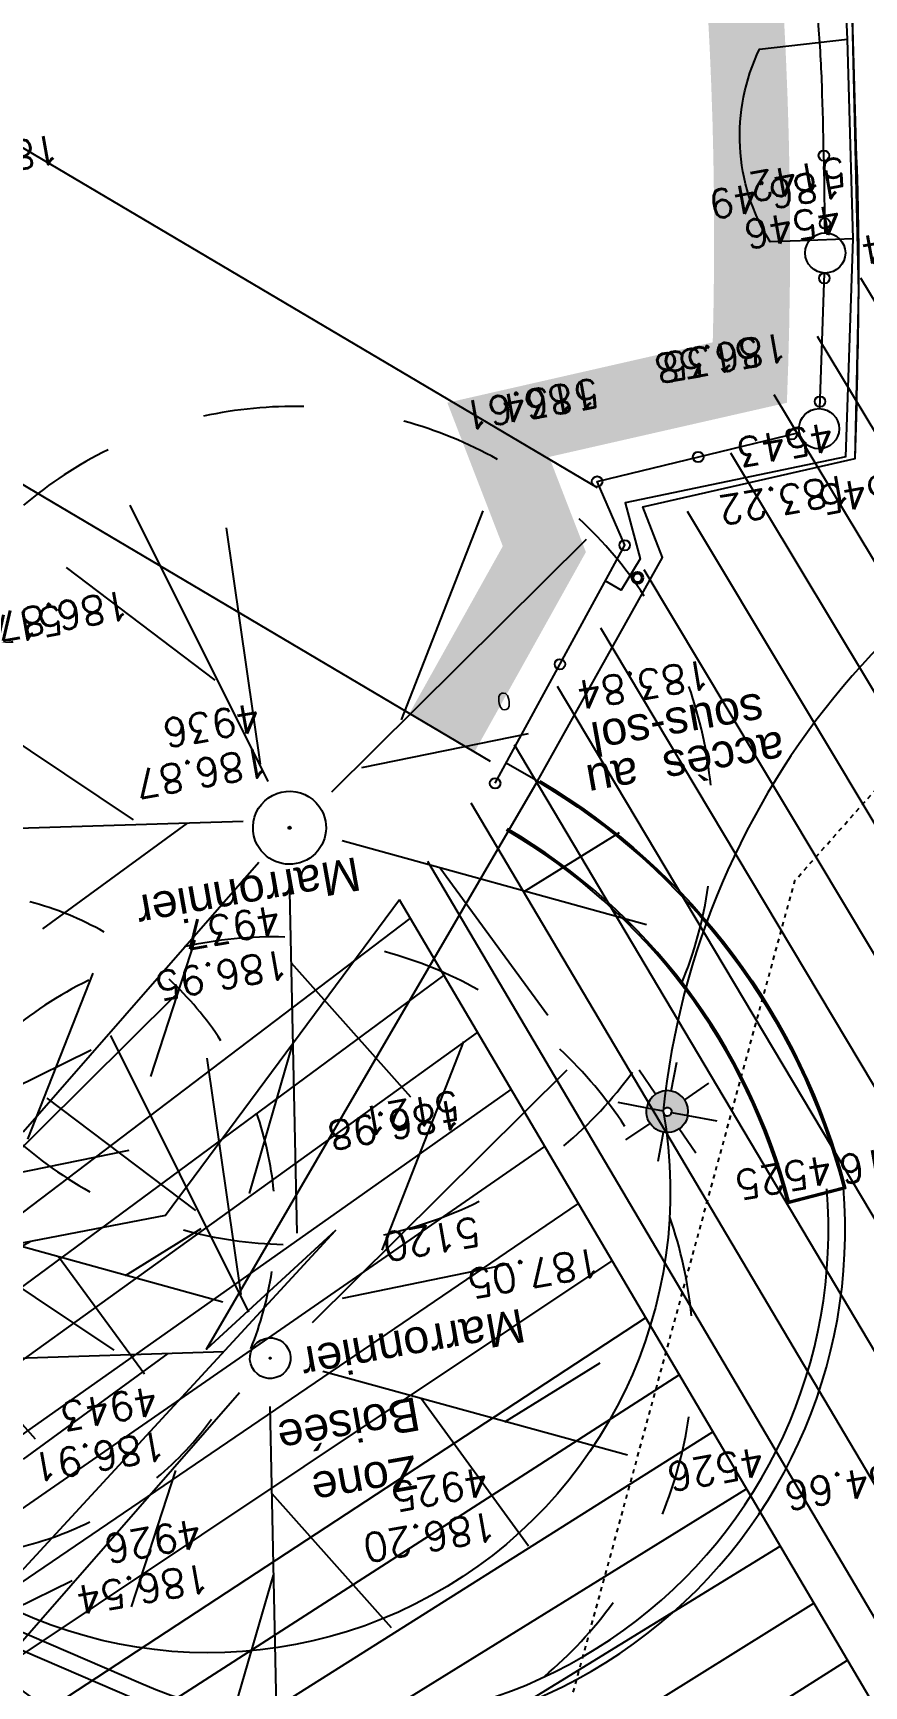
# Model space of a CAD drawing. Extents: x 0 to 613264, y -387505 to 675.
# Drawn here: x 523202 to 533121, y -303431 to -283705 of the extents above; entities that cross this region are included whole.
import ezdxf
from ezdxf.enums import TextEntityAlignment as Align
from ezdxf.lldxf.tags import DXFTag

# ---------------------------------------------------------------- set-up
doc = ezdxf.new("R2010")
doc.units = 0
doc.linetypes.add('STYLE_01', pattern=[0.41664, 0.20828, -0.20836])
for name, color, linetype in [('DWG_280-140115-P - ALTEA-CANA', 252, 'Continuous'), ('Fond topo - BAT_ANN', 252, 'Continuous'), ('Fond topo - BAT_TXT', 252, 'Continuous'), ('Fond topo - CLO_LEG', 252, 'Continuous'), ('Fond topo - CLO_MUR', 252, 'Continuous'), ('Fond topo - ESPACE_BOISE', 252, 'Continuous'), ('Fond topo - VEG', 252, 'Continuous'), ('Fond topo - VEG_TXT_ESSENCE', 252, 'Continuous'), ('Fond topo - Z', 252, 'Continuous'), ('Fond topo - Z_500', 252, 'Continuous'), ('prlm-VRD', 2, 'Continuous'), ('SA - bordure', 252, 'Continuous'), ('SA - bât D', 252, 'Continuous'), ('SA - EBC', 252, 'Continuous'), ('SA - ECL-réso', 252, 'Eclairage public'), ('SA - enrobé', 252, 'Continuous'), ('SA - EVMV', 252, 'Continuous'), ('SA - haie séparative', 252, 'Continuous')]:
    doc.layers.add(name, color=color, linetype=linetype)
doc.layers.add('Fond topo - BAT_ASS', color=252, linetype='Continuous', lineweight=50)
doc.layers.add('Fond topo - P', color=252, linetype='Continuous', lineweight=50)
for name, color, linetype, plot in [('Fond topo - N', 252, 'Continuous', False), ('Fond topo - NCACHE', 252, 'Continuous', False), ('Fond topo - ZCACHE', 252, 'Continuous', False)]:
    doc.layers.add(name, color=color, linetype=linetype, plot=plot)
doc.styles.add('2000_ARIAL', font='arial.ttf', dxfattribs={"height": 0.400000006})
doc.styles.add('Lignes', font='arial.ttf', dxfattribs={"height": 0.35})
doc.styles.add('SIMPLEX', font='simplex_.ttf', dxfattribs={"height": 1.25})
tags = doc.linetypes.add('CACHE2', pattern=[4.762499928474426, 3.174999952316284, -1.587499976158142]).pattern_tags.tags
tags[6:7] = [DXFTag(74, 4), DXFTag(75, 0), DXFTag(340, '0'), DXFTag(46, 0.0), DXFTag(50, 0.0), DXFTag(44, 0.0), DXFTag(45, 0.0)]
tags[4:5] = [DXFTag(74, 4), DXFTag(75, 0), DXFTag(340, '0'), DXFTag(46, 0.0), DXFTag(50, 0.0), DXFTag(44, 0.0), DXFTag(45, 0.0)]
tags = doc.linetypes.add('Eclairage public', pattern='A,5,-0.25,["ECL",Lignes,S=1,R=0,X=0,Y=-0.18],-1.25', length=6.5).pattern_tags.tags
tags[15:16] = [DXFTag(74, 4), DXFTag(75, 0), DXFTag(340, '0'), DXFTag(46, 0.0), DXFTag(50, 0.0), DXFTag(44, 0.0), DXFTag(45, 0.0)]
tags[4:5] = [DXFTag(74, 4), DXFTag(75, 0), DXFTag(340, '0'), DXFTag(46, 0.0), DXFTag(50, 0.0), DXFTag(44, 0.0), DXFTag(45, 0.0)]
tags = doc.linetypes.add('L1', pattern=[1.0000000298023224, 0.6000000238418579, -0.4000000059604645]).pattern_tags.tags
tags[6:7] = [DXFTag(74, 4), DXFTag(75, 0), DXFTag(340, '0'), DXFTag(46, 0.0), DXFTag(50, 0.0), DXFTag(44, 0.0), DXFTag(45, 0.0)]
tags[4:5] = [DXFTag(74, 4), DXFTag(75, 0), DXFTag(340, '0'), DXFTag(46, 0.0), DXFTag(50, 0.0), DXFTag(44, 0.0), DXFTag(45, 0.0)]
tags = doc.linetypes.add('L16', pattern=[0.37500001490116125, 0.300000011920929, -0.07500000298023224]).pattern_tags.tags
tags[6:7] = [DXFTag(74, 4), DXFTag(75, 0), DXFTag(340, '0'), DXFTag(46, 0.0), DXFTag(50, 0.0), DXFTag(44, 0.0), DXFTag(45, 0.0)]
tags[4:5] = [DXFTag(74, 4), DXFTag(75, 0), DXFTag(340, '0'), DXFTag(46, 0.0), DXFTag(50, 0.0), DXFTag(44, 0.0), DXFTag(45, 0.0)]
tags = doc.linetypes.add('L8', pattern=[0.22500000894069674, 0.1500000059604645, -0.07500000298023224]).pattern_tags.tags
tags[6:7] = [DXFTag(74, 4), DXFTag(75, 0), DXFTag(340, '0'), DXFTag(46, 0.0), DXFTag(50, 0.0), DXFTag(44, 0.0), DXFTag(45, 0.0)]
tags[4:5] = [DXFTag(74, 4), DXFTag(75, 0), DXFTag(340, '0'), DXFTag(46, 0.0), DXFTag(50, 0.0), DXFTag(44, 0.0), DXFTag(45, 0.0)]
pattern_1 = [(34.27639858860678, (-277130161.1279894, -473864756.7787022), (-42.238928459823, 61.97477650275113), [])]

# ---------------------------------------------------------------- blocks, each defined once
blk = doc.blocks.new('Candélabre', base_point=(-13.42592592600001, -9.391534390999993))
for points in [[(-13.67592592600001, -9.391534390999993, -1), (-13.17592592600001, -9.391534390999993), (-13.37592592600001, -9.391534390999993, 1), (-13.475925926, -9.391534390999993)], [(-13.67592592600001, -9.391534390999993, -1), (-13.17592592600001, -9.391534390999993), (-13.37592592600001, -9.391534390999993, 1), (-13.475925926, -9.391534390999993)], [(-13.67592592600001, -9.391534390999993), (-13.475925926, -9.391534390999993, 1), (-13.37592592600001, -9.391534390999993), (-13.17592592600001, -9.391534390999993, -1)], [(-13.67592592600001, -9.391534390999993), (-13.475925926, -9.391534390999993, 1), (-13.37592592600001, -9.391534390999993), (-13.17592592600001, -9.391534390999993, -1)]]:
    blk.add_hatch(color=250).paths.add_polyline_path(points)
at = {"linetype": 'Continuous', "flags": 128}
for points in [[(-13.42592592600001, -9.141534390999993), (-13.42592592600001, -8.791534391999988)], [(-13.60270262100001, -9.214757695999992), (-13.850189994, -8.967270322999994)], [(-13.24914923200001, -9.214757696999996), (-13.001661857, -8.96727032199999)], [(-14.02592592600001, -9.391534390999993), (-13.67592592600001, -9.391534390999993)], [(-13.17592592600001, -9.391534390999993), (-12.825925927, -9.391534390999993)], [(-13.85018999600001, -9.815798461), (-13.60270262200001, -9.568311086999998)], [(-13.42592592600001, -9.991534390999988), (-13.42592592600001, -9.641534390999993)], [(-13.00166185800001, -9.815798458999993), (-13.249149231, -9.568311085999994)]]:
    blk.add_lwpolyline(points, dxfattribs=at)
for points in [[(-13.67592592600001, -9.391534390999993), (-13.475925926, -9.391534390999993, -1), (-13.37592592600001, -9.391534390999993), (-13.17592592600001, -9.391534390999993, 1)], [(-13.67592592600001, -9.391534390999993), (-13.475925926, -9.391534390999993, 1), (-13.37592592600001, -9.391534390999993), (-13.17592592600001, -9.391534390999993, -1)]]:
    blk.add_lwpolyline(points, format="xyb", close=True, dxfattribs=at)
blk = doc.blocks.new('CLOLEG')
at = {"ltscale": 2}
blk.add_circle((0, 0), 0.0625, dxfattribs=at)
blk = doc.blocks.new('PTOPO')
at = {"layer": 'Fond topo - NCACHE', "style": 'SIMPLEX'}
blk.add_attdef('MAT', text='', height=0.34, dxfattribs=at).set_placement((0.09999999986030161, -0.09999999962747097), align=Align.TOP_LEFT)
at = {"layer": 'Fond topo - ZCACHE', "style": 'SIMPLEX'}
blk.add_attdef('ALT', (0.09999999986030161, 0.09999999962747097), '', height=0.34, dxfattribs=at)
blk = doc.blocks.new('VEG14')
at = {"ltscale": 2, "flags": 128}
for points in [[(0.5, 0, -1), (-0.5, 0, -1)], [(0.016, 0, -1), (-0.016, 0, -1)]]:
    blk.add_lwpolyline(points, format="xyb", close=True, dxfattribs=at)
blk = doc.blocks.new('VEG12')
at = {"ltscale": 2}
for p, q in [((0.01815258799999997, 0.057406781), (0.100441039, 0.47293725)), ((0.05749608, 0.253444298), (0.145517598, 0.414706841)), ((0.037902722, 0.15845596), (-0.06593155700000003, 0.344147082)), ((-0.158788295, 0.086017079), (-0.245985314, 0.284587218)), ((0.04981112299999996, 0.033821695), (0.391570728, 0.285894318)), ((0.143890955, 0.107467204), (0.230033352, 0.253971609)), ((0.2917471699999999, 0.208620217), (0.392372872, 0.233301274)), ((-0.05229389700000003, 0.02983962500000001), (-0.383643778, 0.204631851)), ((-0.25001839, 0.135126714), (-0.3755999820000001, 0.091127132)), ((0.122915307, -0.02992704099999999), (0.317230371, 0.05540147100000001)), ((0.057557527, -0.01766878999999999), (0.411943876, -0.08413611500000001)), ((-0.05265807700000003, -0.029192154), (-0.412380265, -0.256628677)), ((-0.09359106700000003, -0.049762263), (-0.2956446150000001, -0.04653133200000001)), ((0.01825986499999999, -0.057372749), (0.107637982, -0.4128258760000001)), ((0.184132294, -0.04763066399999999), (0.323120213, -0.192805613)), ((-0.151821475, -0.09483882200000002), (-0.2999525240000001, -0.315936062)), ((0.02259491799999996, -0.07955337300000001), (0.001649748999999978, -0.36183712)), ((0.05371548199999998, -0.188497704), (0.197263789, -0.356749422))]:
    blk.add_line(p, q, dxfattribs=at)
for start, end in [(90, 103.8461539085843), (62.30769199853572, 76.15384597947835), (117.6923078993823, 131.5384619204946), (34.61538499867542, 48.46153799321151), (145.3846149358338, 159.2307690506909), (6.923076979206323, 20.76923090842763), (173.0769230068974, 186.9230769931026), (339.2307689837768, 353.0769230207937), (200.7692310571047, 214.6153850641662), (311.5384620067885, 325.3846150013246), (228.4615380795054, 242.3076921006177), (283.8461540205217, 297.6923080014643), (256.1538460914157, 270)]:
    blk.add_arc((0, 0), 0.496982058, start, end, dxfattribs=at)
blk = doc.blocks.new('A$C1F970F0F')
at = {"layer": 'SA - EBC'}
h = blk.add_hatch(dxfattribs=at)
h.set_pattern_fill('_USER', color=256, scale=74.99999999999999, angle=-325.7236014113932, style=0, pattern_type=0)
h.set_pattern_definition(pattern_1)
edge = h.paths.add_edge_path()
edge.add_line((5801.470568619522, -3162.013069131843), (4083.559282644929, -3271.123614088357))
edge.add_line((4083.559282644929, -3271.123614088356), (4014.481307725509, -3717.332461968055))
edge.add_line((4014.48130772551, -3717.332461968055), (3135.517961824245, -3810.19300101904))
edge.add_line((3135.517961824245, -3810.19300101904), (2274.245008604417, -3693.648081323564))
edge.add_line((2274.245008604417, -3693.648081323564), (1554.636776175834, -3420.099318784944))
edge.add_arc((2508.775769578408, -2315.674454232369), 1459.498372788833, 157.1868533427094, 229.1754823893534, ccw=False)
edge.add_arc((1966.013830892235, -2087.371785851423), 870.6752834691503, 94.3015183869224, 157.1868533106914, ccw=False)
edge.add_line((1900.708697991695, -1219.149067345796), (2859.239020416566, -1223.495634912559))
edge.add_arc((3100.860739749298, 1265.329539486049), 2500.526305395239, 264.4549516394795, 302.9422754293212)
edge.add_arc((4209.331858878893, -445.3369775435177), 462.1229708170858, 302.9422754305585, 376.8336969250394)
edge.add_arc((2214.122706379954, -1049.006753214115), 2546.655714682971, 16.8336969158998, 38.14703645440247)
edge.add_arc((3041.32627014761, -399.2990096244524), 1494.806919462396, 38.14703657403813, 72.97328584086019)
edge.add_line((3479.031970107599, 1029.988031775616), (2182.437305702805, 1414.38613606858))
edge.add_line((2182.437305702805, 1414.38613606858), (1056.590900019184, 1822.819186472099))
edge.add_arc((1766.412018482452, 3779.442320525911), 2081.398594438606, 212.7495497786225, 250.0603089288685, ccw=False)
edge.add_line((15.86575126143373, 2653.472571668582), (-104.0907319930869, 3091.26353710603))
edge.add_line((-104.0907319930869, 3091.26353710603), (-169.6986146466322, 3639.54836895815))
edge.add_line((-169.6986146466322, 3639.548368958149), (-35.58090533515337, 6158.014854826562))
edge.add_arc((-194.3533792400212, 7143.826589584332), 998.5156357593988, 279.1493507374978, 373.962283499627)
edge.add_arc((2392.201579171132, 7786.918955579627), 1666.786287877102, 172.6269749467245, 193.9622835974407, ccw=False)
edge.add_arc((-45.50651600643437, 8102.354993671941), 791.2455775503726, -7.373025019439765, 16.43829965925021)
edge.add_line((713.3969204091394, 8326.263765657093), (486.7428317772967, 9142.81155059313))
edge.add_line((486.7428317772967, 9142.811550593131), (1338.845530021721, 9564.23852196786))
edge.add_line((1338.845530021721, 9564.23852196786), (1632.623584095551, 8945.24637913095))
edge.add_line((1632.623584095551, 8945.246379130947), (1394.029444699765, 8829.874494032001))
edge.add_line((1394.029444699765, 8829.874494032001), (1731.997733793977, 8131.230781666551))
edge.add_arc((1233.216649704336, 7889.945865525577), 554.0766919865823, -19.640967550384175, 25.815335324856676, ccw=False)
edge.add_line((1755.055695752756, 7703.706797235046), (1558.214479468655, 6807.520788570679))
edge.add_line((1558.214479468655, 6807.52078857068), (1570.021725572625, 6609.158708993335))
edge.add_line((1570.021725572625, 6609.158708993335), (1852.913141606868, 5734.125706863067))
edge.add_line((1852.913141606869, 5734.125706863067), (2726.748207475315, 4020.986816292172))
edge.add_line((2726.748207475315, 4020.986816292172), (3802.352916265851, 4004.947770972833))
edge.add_arc((8355.58168857983, 5950.706307988518), 4951.552134169374, 203.138762427905, 230.8301436200186)
edge.add_arc((13583.66465597079, 12367.85935474512), 13228.79229856088, 230.8301435441083, 233.1638398044412)
edge.add_line((5652.622255943647, 1780.153648245416), (4998.697813068342, 1820.441475819727))
edge.add_line((4998.697813068342, 1820.441475819727), (4863.841220233488, 767.0816613875431))
edge.add_line((4863.841220233488, 767.0816613875434), (5595.355488733695, 631.185878681516))
edge.add_line((5595.355488733695, 631.1858786815158), (5852.747939948536, -2020.707044821664))
edge.add_line((5852.747939948536, -2020.707044821665), (5881.394298709887, -2966.563612924887))
edge.add_line((5881.394298709887, -2966.563612924887), (5801.470568619523, -3162.013069131842))
h = blk.add_hatch(dxfattribs=at)
h.set_pattern_fill('_USER', color=256, scale=74.99999999999999, angle=-325.7236014113932, style=0, pattern_type=0)
h.set_pattern_definition(pattern_1)
h.paths.add_polyline_path([(5258.989506963931, 4651.014984356799), (4979.666822061707, 4274.583990936589), (4332.460325507403, 4149.863381154346), (4205.794518420665, 3635.760149207731), (4511.894464099185, 3183.273493731516), (4833.004681518186, 2817.029383936907), (5298.321323071383, 2394.807127551241), (5623.096600573816, 2285.432920207038), (5632.124077353954, 2583.278516646508), (6097.045013464067, 2669.092105601658), (6136.1138070537, 3163.451616814499)])
at = {"layer": 'SA - EVMV'}
h = blk.add_hatch(dxfattribs=at)
h.set_pattern_fill('_USER', color=256, scale=74.99999999999999, angle=-55.72360141139323, style=0, pattern_type=0)
h.set_pattern_definition([(304.2763985886068, (-277130161.1279894, -473864756.7787022), (61.97477650275113, 42.238928459823), [])])
h.paths.add_polyline_path([(6137.262643169798, 3161.503242351281), (5258.989506963931, 4651.014984356799), (5823.535050065982, 5411.828376675677), (6009.896409179055, 5810.580329425578), (6042.353956317322, 6037.937811191567), (5791.842057863324, 7412.226220178691), (5768.869517604411, 9187.383885517163), (6965.043931057882, 9781.279833201925), (7125.730307530321, 8202.475428701919), (7356.548247893039, 6578.483473019976), (7421.051285208732, 6215.102708379585), (8728.798868082513, 6201.995811803044), (8825.59209412568, 5455.189202343771), (8884.907463838514, 4910.231636065007), (8937.364138919358, 4349.844162727043), (8990.109761245629, 3720.436779551583), (8238.933497559277, 3575.005023445903)])
at = {"layer": 'SA - haie séparative'}
h = blk.add_hatch(dxfattribs=at)
h.set_pattern_fill('PAVES_EVERGREEN1', color=256, scale=30.0000012, angle=-10.72360141139323, style=0, pattern_type=2)
h.set_pattern_definition([(349.2763985886067, (-277130152.3634321, -473864750.8052154), (32.26715867605478, 9.155903067109474), [15.0000006, -15.0000006]), (79.27639858860677, (-277130152.3634321, -473864750.8052154), (-9.155903067109474, 32.26715867605478), [15.0000006, -15.0000006])])
edge = h.paths.add_edge_path()
edge.add_line((4990.89679075594, 7999.396356755975), (4901.352205441892, 7973.025785033769))
edge.add_arc((903.617784624736, 5442.82969453006), 4731.149200330352, -1.5300427940998134, 32.33002642540362, ccw=False)
edge.add_line((5633.080149498623, 5316.502756093607), (5316.285150292099, 5244.384433038985))
edge.add_line((5316.285150292098, 5244.384433038984), (5382.489440795282, 5073.187318998599))
edge.add_line((5382.489440795283, 5073.1873189986), (5271.06356636646, 4873.602356752104))
edge.add_line((5271.063566366459, 4873.602356752104), (5348.738899089572, 4827.757775327154))
edge.add_line((5348.738899089572, 4827.757775327153), (5481.681186514901, 5066.214502026171))
edge.add_line((5481.681186514902, 5066.214502026171), (5437.779338418259, 5179.73991923312))
edge.add_line((5437.779338418259, 5179.73991923312), (5721.570925949239, 5244.345021711062))
edge.add_arc((889.1521923548605, 5437.144658379866), 4836.263280332607, -2.284725396175156, 31.99193442340654)
at = {"layer": 'DWG_280-140115-P - ALTEA-CANA', "linetype": 'STYLE_01', "ltscale": 25, "elevation": 9.999999999999998e-08, "flags": 128}
blk.add_lwpolyline([(5043.004125510934, -2459.255041660273), (5122.727729839645, -1010.298626305045), (5206.499599843033, 1109.868669945372), (5375.865241031976, 3373.505670248891), (5731.166894470631, 4674.090360429283), (5963.608433077427, 4936.073710200793)], dxfattribs=at)
at = {"layer": 'Fond topo - BAT_ANN', "ltscale": 2, "flags": 128}
for points in [[(5803.092219407483, 5177.870389379837, 0.005854466376499143), (5807.318864423568, 5377.280329340969, 0.009807191368023481), (5806.112677400155, 5496.347373145255, 0.0003422960104900781), (5799.350910661451, 5718.498322739524, 0.006672756401303663), (5798.844183572184, 5729.888641994494, 0.005229129449228157), (5794.336279632413, 5795.824615485666, 0.003213066751012698), (5785.189330433392, 5902.991649687282, 0.007490264651265149), (5769.331107394724, 6051.258446360378, 0.006533761712469862), (5746.392111374062, 6220.651641043311, 0.008522228717097987), (5725.320631442495, 6347.422468146419, 0.00834647138101972), (5699.451703566814, 6476.063051969894, 0.008864638428542387), (5666.25612421492, 6616.027258444615, 0.007165936523623632), (5619.663738791809, 6787.760315419366, 0.005738010444225125), (5577.685094646538, 6928.055868523123, 0.00595784478468113), (5534.106013096542, 7062.192487962086, 0.009465921577022033), (5474.990457363971, 7226.701774622104, 0.0102429296281223), (5414.409868809304, 7376.463123443833, 0.007285936750958919), (5399.972592359558, 7408.840135095417, 0.001156071979277407), (5305.557142146308, 7611.314719310534, 0.01309865683596516), (5275.634051537348, 7670.98288420014, 0.006305609731167424), (5208.721516685753, 7792.41077509116), (5036.878139816149, 8084.792131385706), (4655.622436003659, 7966.359508846976)], [(5792.017889933332, 5179.937908201994), (5800.727261550977, 5439.926727805135), (5737.48747366842, 5437.753997030241), (5701.508702148201, 5436.517873803372, -0.2569323580011206), (5688.967097234673, 5666.473376404436), (5793.914418879678, 5678.16616062757), (5787.533804539656, 5818.439307766821), (5683.944625550326, 5808.295233449518, -0.2569323576465503), (5662.878836367386, 6037.626996775992), (5763.83536043652, 6056.467986919279), (5746.106941368019, 6196.190112590264), (5643.15927883599, 6175.556585053781, -0.2683077869137226), (5601.40541502741, 6411.036489050913), (5703.139563738136, 6432.837464994243), (5672.91950965833, 6570.285817751894), (5567.922209306621, 6547.785569139891, -0.2569323574010237), (5508.744464992989, 6770.349761517991), (5612.80517339678, 6803.06955488225), (5571.659237424056, 6936.550210357455), (5467.598529020265, 6903.830416993197, -0.2700290470978259), (5389.157439205322, 7129.779682661633), (5493.546899132938, 7163.382525874562), (5444.283448077802, 7294.640095067331)]]:
    blk.add_lwpolyline(points, format="xyb", dxfattribs=at)
at = {"layer": 'Fond topo - BAT_ANN', "linetype": 'L8', "ltscale": 2, "flags": 128}
blk.add_lwpolyline([(5800.727261550977, 5439.926727805135), (5793.914418879678, 5678.16616062757)], dxfattribs=at)
at = {"layer": 'Fond topo - BAT_ANN', "ltscale": 2, "flags": 128}
blk.add_lwpolyline([(5792.017889933332, 5179.937908201994), (5528.553281700888, 5124.846100998373), (5546.292769248912, 5058.072148568269), (5523.59567110934, 5020.692501754354), (5504.747146741372, 5031.669621824371)], dxfattribs=at)
at = {"layer": 'Fond topo - BAT_ANN', "ltscale": 2}
for centre in [(5767.378991728334, 5423.141858677868), (5759.958126265376, 5213.355305643833)]:
    blk.add_circle(centre, 24, dxfattribs=at)
at = {"layer": 'Fond topo - BAT_ASS', "ltscale": 2}
blk.add_circle((5543.344094454493, 5035.440539733663), 6, dxfattribs=at)
at = {"layer": 'Fond topo - CLO_LEG', "ltscale": 2, "flags": 128}
blk.add_lwpolyline([(5767.157268242289, 5447.140834389706, 0.004674061860168067), (5763.854738664199, 5612.731943487907, 0.01236619317604332), (5759.423553105753, 5694.680118877974, 0.003092331098157681), (5725.873598785203, 6088.731709458521, 0.0104085325036265), (5712.747739076337, 6205.502534700365, 0.02281564010017921), (5665.151214727584, 6469.497812783062, 0.02038811317489691), (5586.603000631148, 6759.197762152387, 0.01024054625149808), (5484.091185629149, 7062.410135263807, 0.01143555524323357), (5380.608235005383, 7329.710489663575, 0.004165319900128301), (5292.149838908556, 7538.600537890879, 0.009717469387926373), (5251.758589023226, 7627.059356685378, 0.01114173184256735), (5232.772519141484, 7664.430956663913, 0.004190733586007006), (5179.278221552995, 7762.18456781645, 0.03374190703358077), (5161.896054838106, 7788.915650009503, 0.01003862683973552), (5133.069969294622, 7825.745422728207)], format="xyb", dxfattribs=at)
for points in [[(5760.806557391508, 5237.340304379348), (5766.530560544667, 5399.156859763674)], [(5373.341530220578, 4790.227780915554), (5527.960865098748, 5074.322006390198), (5495.061695283352, 5150.348610570184), (5736.35607567102, 5209.002925581153)]]:
    blk.add_lwpolyline(points, dxfattribs=at)
at = {"layer": 'Fond topo - CLO_MUR', "linetype": 'L16', "ltscale": 2, "flags": 128}
blk.add_lwpolyline([(5425.955834231207, 4796.214516771557), (5573.060647031216, 5059.790860066629), (5549.704713631224, 5120.186770526081), (5803.092219407483, 5177.870389379837)], dxfattribs=at)
at = {"layer": 'Fond topo - CLO_MUR', "ltscale": 2, "flags": 128}
blk.add_lwpolyline([(5421.772182787479, 4793.78556398945), (5386.523781839104, 4814.448565167805)], dxfattribs=at)
blk.add_lwpolyline([(5421.772182787479, 4793.78556398945, -0.1999520359332857), (5789.016838973816, 4307.953941422277), (5724.142579855568, 4291.210867855068, 0.1999520359072766), (5387.969392090026, 4735.937734878793)], format="xyb", dxfattribs=at)
at = {"layer": 'Fond topo - CLO_MUR', "linetype": 'L8', "ltscale": 2, "flags": 128}
blk.add_lwpolyline([(5426.801369820249, 4793.147363151674, -0.1990796729206736), (5791.450737894981, 4306.516559985758), (5722.703149176108, 4288.773838405985, 0.2006714520959987), (5386.960353585656, 4734.210933917576)], format="xyb", dxfattribs=at)
at = {"layer": 'Fond topo - ESPACE_BOISE', "linetype": 'L1', "ltscale": 2, "flags": 128}
blk.add_lwpolyline([(5801.470568619522, -3162.013069131843), (4083.559282644929, -3271.123614088356), (4014.48130772551, -3717.332461968055), (3135.517961824245, -3810.19300101904), (2274.245008604417, -3693.648081323564), (1554.636776175834, -3420.099318784944, -0.3248648439675891), (1163.447808694293, -1749.787382690587, -0.2814891279475962), (1900.708697991695, -1219.149067345796), (2859.239020416566, -1223.495634912559, 0.1695292870025676), (4460.631470672048, -833.159289007697, 0.3340686001642133), (4651.652558133293, -311.5085830883972, 0.09326601102169153), (4216.884593398947, 524.0158635944096, 0.153138720952933), (3479.031970107599, 1029.988031775616), (2182.437305702805, 1414.38613606858), (1056.590900019184, 1822.819186472099, -0.1642525569996709), (15.86575126143373, 2653.472571668582), (-104.0907319930869, 3091.26353710603), (-169.6986146466322, 3639.548368958149), (-35.58090533515337, 6158.014854826562, 0.4390366150430304), (774.660880078399, 7384.751557306568, -0.09336270405047195), (739.1967976091219, 8000.81547627212, 0.104271961321091), (713.3969204091394, 8326.263765657093), (486.7428317772967, 9142.811550593131), (1338.845530021721, 9564.23852196786), (1632.623584095551, 8945.246379130947), (1394.029444699765, 8829.874494032001), (1731.997733793977, 8131.23078166655, -0.2009829630843761), (1755.055695752756, 7703.706797235046), (1558.214479468655, 6807.52078857068), (1570.021725572625, 6609.158708993335), (1852.913141606869, 5734.125706863067), (2726.748207475315, 4020.986816292172), (3802.352916265851, 4004.947770972833, 0.121417881002313), (5228.074839294609, 2111.882341611708, 0.01018302282179253), (5652.622255943647, 1780.153648245416), (4998.697813068342, 1820.441475819727), (4863.841220233488, 767.0816613875434), (5595.355488733695, 631.1858786815158), (5852.747939948536, -2020.707044821665), (5881.394298709887, -2966.563612924887)], format="xyb", close=True, dxfattribs=at)
blk.add_lwpolyline([(5258.989506963931, 4651.014984356799), (4979.666822061707, 4274.583990936589), (4332.460325507403, 4149.863381154346), (4205.794518420665, 3635.760149207731), (4511.894464099185, 3183.273493731516), (4833.004681518186, 2817.029383936907), (5298.321323071383, 2394.807127551241), (5623.096600573816, 2285.432920207038), (5632.124077353954, 2583.278516646508), (6097.045013464067, 2669.092105601658), (6136.1138070537, 3163.451616814499)], close=True, dxfattribs=at)
at = {"layer": 'SA - bordure', "elevation": 9.999999999999998e-08, "flags": 128}
for points in [[(4745.451040933751, 3782.601481191716), (4942.441865968513, 3697.870893571248, 0.5663728937268044), (5789.016839070182, 4307.953940930089)], [(4753.353526974372, 3800.974034411274), (4950.344351986258, 3716.243446795139, 0.566372894028627), (5769.087873694508, 4306.269798472242)]]:
    blk.add_lwpolyline(points, format="xyb", dxfattribs=at)
at = {"layer": 'SA - bât D', "linetype": 'CACHE2', "ltscale": 0.5, "elevation": 9.999999999999998e-08, "flags": 128}
for points in [[(4263.53896331081, 5871.74917425987), (5495.268096981596, 5143.1587107068)], [(4380.063528829212, 5400.747093904001), (5367.335566137852, 4816.757504170169)]]:
    blk.add_lwpolyline(points, dxfattribs=at)
at = {"layer": 'SA - ECL-réso', "ltscale": 0.75, "elevation": 9.999999999999998e-08, "flags": 128}
blk.add_lwpolyline([(4211.594348059567, 8772.167149153966), (4211.742566942583, 8772.23947841391), (4458.098792356445, 8892.458806755378, -0.3350513344847375), (4584.328483363927, 8847.803473250202), (4616.809952052048, 8808.599022837241), (5042.739307290758, 8294.511237273231), (5065.860419526081, 8087.691896436278, 0.1072676414993963), (6079.62296544096, 7441.030052417758, 0.2368363260151426), (6098.936805357072, 6241.185489291573, 0.1580303819712795), (6250.104878546203, 5203.553497180955, 0.3075812875445359), (5573.995894290247, 4399.350074270247, -0.71596019287391), (4660.231672516651, 3896.44953452052, 0.2668949414258047), (3495.140036089631, 3613.301397804965)], format="xyb", dxfattribs=at)
at = {"layer": 'SA - enrobé'}
blk.add_lwpolyline([(4572.7933101014, 3159.23374594263), (4745.451040933751, 3782.601481191716), (5182.819084195959, 4256.725821957445), (5028.919096496217, 4115.09090593608), (5423.820175246574, 4792.584718821037), (5573.060647031216, 5059.790860066629), (5549.704713631224, 5120.186770526081), (5803.092219407483, 5177.870389379837), (5807.318864423568, 5377.280329340969), (5799.350780085459, 5718.50251793292), (5785.189330433392, 5902.991649687282), (5769.331107394724, 6051.258446360378), (5746.392111374062, 6220.651641043311), (5725.320631442495, 6347.422468146419), (5699.451703566814, 6476.063051969894), (5666.25612421492, 6616.027258444615), (5619.663738791809, 6787.760315419366), (5577.685094646538, 6928.055868523123), (5474.990457363971, 7226.701774622104)], dxfattribs=at)
at = {"layer": 'Fond topo - CLO_LEG', "ltscale": 2}
for p, xscale, yscale, zscale, rotation in [((5765.701349126611, 5539.305214440882), 100, 100, 100, 91.20310554882188), ((5767.031673594926, 5458.32947742766), 99.99999999999999, 99.99999999999999, 99.99999999999999, 117.6068836177751), ((5766.313511088003, 5393.020909271849), 99.99999999999999, 99.99999999999999, 99.99999999999999, 113.3996955348545), ((5761.10473024898, 5245.76959753647), 99.99999999999999, 99.99999999999999, 99.99999999999999, 113.3996955348545), ((5727.255922183836, 5206.790842417472), 99.99999999999999, 99.99999999999999, 99.99999999999999, 13.66258312223967), ((5615.708885465747, 5179.675768077835), 99.99999999999999, 99.99999999999999, 99.99999999999999, 113.3996955348545), ((5495.061695283352, 5150.348610570184), 99.99999999999999, 99.99999999999999, 99.99999999999999, 113.3996955348545), ((5527.960865098748, 5074.322006390198), 100, 100, 100, 61.4425936713625), ((5450.651197648223, 4932.274893655042), 99.99999999999999, 99.99999999999999, 99.99999999999999, 113.3996955348545), ((5373.341530220578, 4790.227780915554), 99.99999999999999, 99.99999999999999, 99.99999999999999, 113.3996955348545)]:
    blk.add_blockref('CLOLEG', p, dxfattribs=dict(at, xscale=xscale, yscale=yscale, zscale=zscale, rotation=rotation))
at = {"layer": 'Fond topo - P', "ltscale": 2}
ref = blk.add_blockref('PTOPO', (4700.690572024805, 5487.659508760814), dxfattribs=dict(at, xscale=99.99999999999999, yscale=99.99999999999999, zscale=99.99999999999999, rotation=270.8914067303957))
ref.add_attrib('MAT', '1', (4629.68799913047, 5473.839196384602), dxfattribs={"layer": 'Fond topo - N', "color": 0, "ltscale": 2, "height": 20, "rotation": 190.3840090093887, "style": 'SIMPLEX'})
ref.add_attrib('ALT', '186.98', (4849.486060223716, 5565.321757580969), dxfattribs={"layer": 'Fond topo - Z', "color": 0, "ltscale": 2, "height": 33.99999999999999, "rotation": 190.3840090093887, "style": 'SIMPLEX'})
ref = blk.add_blockref('PTOPO', (5806.112677400155, 5496.347373145255), dxfattribs=dict(at, xscale=99.99999999999994, yscale=99.99999999999994, zscale=99.99999999999994, rotation=190.0656205306617))
ref.add_attrib('MAT', '5142', dxfattribs={"layer": 'Fond topo - N', "color": 0, "ltscale": 2, "height": 33.99999999999999, "rotation": 190.0656204987762, "style": 'SIMPLEX'}).set_placement((5794.518835533597, 5504.445695712602), align=Align.TOP_LEFT)
ref.add_attrib('ALT', '186.49', (5783.969672582083, 5524.541002535547), dxfattribs={"layer": 'Fond topo - Z_500', "color": 0, "ltscale": 2, "height": 33.99999999999999, "rotation": 190.0656204987762, "style": 'SIMPLEX'})
ref = blk.add_blockref('PTOPO', (5800.727261550977, 5439.926727805135), dxfattribs=dict(at, xscale=99.99999999999994, yscale=99.99999999999994, zscale=99.99999999999994, rotation=190.0656205306617))
ref.add_attrib('MAT', '4546', dxfattribs={"layer": 'Fond topo - N', "color": 0, "ltscale": 2, "height": 33.99999999999999, "rotation": 190.0656204987762, "style": 'SIMPLEX'}).set_placement((5789.133419719077, 5448.025050555493), align=Align.TOP_LEFT)
ref.add_attrib('ALT', '182.94', (5965.724070322705, 5470.202863979357), dxfattribs={"layer": 'Fond topo - Z_500', "color": 0, "ltscale": 2, "height": 33.99999999999999, "rotation": 190.0656204987762, "style": 'SIMPLEX'})
ref = blk.add_blockref('PTOPO', (5703.430351670175, 5281.442158521199), dxfattribs=dict(at, xscale=99.99999999999994, yscale=99.99999999999994, zscale=99.99999999999994, rotation=190.0656205306617))
ref.add_attrib('MAT', '5135', dxfattribs={"layer": 'Fond topo - N', "color": 0, "ltscale": 2, "height": 33.99999999999999, "rotation": 190.0656204987762, "style": 'SIMPLEX'}).set_placement((5691.836509861151, 5289.540481267224), align=Align.TOP_LEFT)
ref.add_attrib('ALT', '186.58', (5719.271946381889, 5328.708820587781), dxfattribs={"layer": 'Fond topo - Z_500', "color": 0, "ltscale": 2, "height": 33.99999999999999, "rotation": 190.0656204987762, "style": 'SIMPLEX'})
ref = blk.add_blockref('PTOPO', (5511.319439256855, 5232.164117010378), dxfattribs=dict(at, xscale=99.99999999999994, yscale=99.99999999999994, zscale=99.99999999999994, rotation=190.0656205306617))
ref.add_attrib('MAT', '5134', dxfattribs={"layer": 'Fond topo - N', "color": 0, "ltscale": 2, "height": 33.99999999999999, "rotation": 190.0656204987762, "style": 'SIMPLEX'}).set_placement((5499.725597430502, 5240.262439664897), align=Align.TOP_LEFT)
ref.add_attrib('ALT', '186.61', (5491.324010807765, 5273.04825825134), dxfattribs={"layer": 'Fond topo - Z_500', "color": 0, "ltscale": 2, "height": 33.99999999999999, "rotation": 190.0656204987762, "style": 'SIMPLEX'})
ref = blk.add_blockref('PTOPO', (5792.017889933332, 5179.937908201994), dxfattribs=dict(at, xscale=99.99999999999994, yscale=99.99999999999994, zscale=99.99999999999994, rotation=190.0656205306617))
ref.add_attrib('MAT', '4543', dxfattribs={"layer": 'Fond topo - N', "color": 0, "ltscale": 2, "height": 33.99999999999999, "rotation": 190.0656204987762, "style": 'SIMPLEX'}).set_placement((5780.424048101432, 5188.036230952353), align=Align.TOP_LEFT)
ref.add_attrib('ALT', '183.22', (5795.417164110103, 5159.551754403004), dxfattribs={"layer": 'Fond topo - Z_500', "color": 0, "ltscale": 2, "height": 33.99999999999999, "rotation": 190.0656204987762, "style": 'SIMPLEX'})
ref = blk.add_blockref('PTOPO', (5889.124026943076, 5122.889354638677), dxfattribs=dict(at, xscale=99.99999999999994, yscale=99.99999999999994, zscale=99.99999999999994, rotation=190.0656205306617))
ref.add_attrib('MAT', '4545', dxfattribs={"layer": 'Fond topo - N', "color": 0, "ltscale": 2, "height": 33.99999999999999, "rotation": 190.0656204987762, "style": 'SIMPLEX'}).set_placement((5877.530185059189, 5130.987677114518), align=Align.TOP_LEFT)
ref.add_attrib('ALT', '183.20', (5987.494107486002, 5086.768240450419), dxfattribs={"layer": 'Fond topo - Z_500', "color": 0, "ltscale": 2, "height": 33.99999999999999, "rotation": 190.0656204987762, "style": 'SIMPLEX'})
ref = blk.add_blockref('PTOPO', (4871.418460418736, 4961.596431165277), dxfattribs=dict(at, xscale=99.99999999999994, yscale=99.99999999999994, zscale=99.99999999999994, rotation=190.0656205306617))
ref.add_attrib('MAT', '5174', dxfattribs={"layer": 'Fond topo - N', "color": 0, "ltscale": 2, "height": 33.99999999999999, "rotation": 190.0656204987762, "style": 'SIMPLEX'}).set_placement((4859.824618586836, 4969.694753915637), align=Align.TOP_LEFT)
ref.add_attrib('ALT', '186.87', (4933.473927109333, 5021.063935980195), dxfattribs={"layer": 'Fond topo - Z_500', "color": 0, "ltscale": 2, "height": 33.99999999999999, "rotation": 190.0656204987762, "style": 'SIMPLEX'})
ref = blk.add_blockref('PTOPO', (5461.944764315867, 4911.933700525963, 18383.8), dxfattribs=dict(at, xscale=99.99999999999999, yscale=99.99999999999999, zscale=99.99999999999999, rotation=269.9815202935794))
ref.add_attrib('MAT', '0', (5390.731679914609, 4899.242640619183), dxfattribs={"layer": 'Fond topo - N', "color": 0, "ltscale": 2, "height": 20, "rotation": 189.4741225591591, "style": 'SIMPLEX'})
ref.add_attrib('ALT', '183.84', (5626.981215118233, 4938.093638757025), dxfattribs={"layer": 'Fond topo - Z', "color": 0, "ltscale": 2, "height": 33.99999999999999, "rotation": 189.4741225591591, "style": 'SIMPLEX'})
ref = blk.add_blockref('PTOPO', (5107.081875711532, 4844.823727797012), dxfattribs=dict(at, xscale=99.99999999999994, yscale=99.99999999999994, zscale=99.99999999999994, rotation=190.0656205306617))
ref.add_attrib('MAT', '4936', dxfattribs={"layer": 'Fond topo - N', "color": 0, "ltscale": 2, "height": 33.99999999999999, "rotation": 190.0656204987762, "style": 'SIMPLEX'}).set_placement((5095.488033827644, 4852.922050272854), align=Align.TOP_LEFT)
ref.add_attrib('ALT', '186.87', (5098.983552965505, 4833.229885987988), dxfattribs={"layer": 'Fond topo - Z_500', "color": 0, "ltscale": 2, "height": 33.99999999999999, "rotation": 190.0656204987762, "style": 'SIMPLEX'})
ref = blk.add_blockref('PTOPO', (5131.555232233831, 4603.711712966843), dxfattribs=dict(at, xscale=99.99999999999994, yscale=99.99999999999994, zscale=99.99999999999994, rotation=190.0656205306617))
ref.add_attrib('MAT', '4937', dxfattribs={"layer": 'Fond topo - N', "color": 0, "ltscale": 2, "height": 33.99999999999999, "rotation": 190.0656204987762, "style": 'SIMPLEX'}).set_placement((5119.961390424807, 4611.81003571287), align=Align.TOP_LEFT)
ref.add_attrib('ALT', '186.95', (5123.456909510681, 4592.117871153487), dxfattribs={"layer": 'Fond topo - Z_500', "color": 0, "ltscale": 2, "height": 33.99999999999999, "rotation": 190.0656204987762, "style": 'SIMPLEX'})
ref = blk.add_blockref('PTOPO', (5344.861679786897, 4382.000071743348), dxfattribs=dict(at, xscale=99.99999999999994, yscale=99.99999999999994, zscale=99.99999999999994, rotation=190.0656205306617))
ref.add_attrib('MAT', '5121', dxfattribs={"layer": 'Fond topo - N', "color": 0, "ltscale": 2, "height": 33.99999999999999, "rotation": 190.0656204987762, "style": 'SIMPLEX'}).set_placement((5333.267837954998, 4390.098394493707), align=Align.TOP_LEFT)
ref.add_attrib('ALT', '186.98', (5329.3562947707, 4413.511790740557), dxfattribs={"layer": 'Fond topo - Z_500', "color": 0, "ltscale": 2, "height": 33.99999999999999, "rotation": 190.0656204987762, "style": 'SIMPLEX'})
ref = blk.add_blockref('PTOPO', (5790.086886664557, 4305.290778876655), dxfattribs=dict(at, xscale=99.99999999999994, yscale=99.99999999999994, zscale=99.99999999999994, rotation=190.0656205306617))
ref.add_attrib('MAT', '4525', dxfattribs={"layer": 'Fond topo - N', "color": 0, "ltscale": 2, "height": 33.99999999999999, "rotation": 190.0656204987762, "style": 'SIMPLEX'}).set_placement((5778.493044832657, 4313.389101627014), align=Align.TOP_LEFT)
ref.add_attrib('ALT', '184.16', (5939.696787472604, 4372.977350154387), dxfattribs={"layer": 'Fond topo - Z_500', "color": 0, "ltscale": 2, "height": 33.99999999999999, "rotation": 190.0656204987762, "style": 'SIMPLEX'})
ref = blk.add_blockref('PTOPO', (5369.589343822096, 4231.438082204377), dxfattribs=dict(at, xscale=99.99999999999994, yscale=99.99999999999994, zscale=99.99999999999994, rotation=190.0656205306617))
ref.add_attrib('MAT', '5120', dxfattribs={"layer": 'Fond topo - N', "color": 0, "ltscale": 2, "height": 33.99999999999999, "rotation": 190.0656204987762, "style": 'SIMPLEX'}).set_placement((5357.995502013073, 4239.536404950404), align=Align.TOP_LEFT)
ref.add_attrib('ALT', '187.05', (5496.180071017985, 4236.742659603309), dxfattribs={"layer": 'Fond topo - Z_500', "color": 0, "ltscale": 2, "height": 33.99999999999999, "rotation": 190.0656204987762, "style": 'SIMPLEX'})
ref = blk.add_blockref('PTOPO', (4984.941797827276, 4029.363185165878), dxfattribs=dict(at, xscale=99.99999999999994, yscale=99.99999999999994, zscale=99.99999999999994, rotation=190.0656205306617))
ref.add_attrib('MAT', '4943', dxfattribs={"layer": 'Fond topo - N', "color": 0, "ltscale": 2, "height": 33.99999999999999, "rotation": 190.0656204987762, "style": 'SIMPLEX'}).set_placement((4973.347955960718, 4037.461507733226), align=Align.TOP_LEFT)
ref.add_attrib('ALT', '186.91', (4976.843475081248, 4017.769343356856), dxfattribs={"layer": 'Fond topo - Z_500', "color": 0, "ltscale": 2, "height": 33.99999999999999, "rotation": 190.0656204987762, "style": 'SIMPLEX'})
ref = blk.add_blockref('PTOPO', (5708.902320351406, 3957.090615047585), dxfattribs=dict(at, xscale=99.99999999999994, yscale=99.99999999999994, zscale=99.99999999999994, rotation=190.0656205306617))
ref.add_attrib('MAT', '4526', dxfattribs={"layer": 'Fond topo - N', "color": 0, "ltscale": 2, "height": 33.99999999999999, "rotation": 190.0656204987762, "style": 'SIMPLEX'}).set_placement((5697.308478502177, 3965.188937706438), align=Align.TOP_LEFT)
ref.add_attrib('ALT', '184.66', (5874.527576868713, 3983.567897420512), dxfattribs={"layer": 'Fond topo - Z_500', "color": 0, "ltscale": 2, "height": 33.99999999999999, "rotation": 190.0656204987762, "style": 'SIMPLEX'})
ref = blk.add_blockref('PTOPO', (5379.510266889792, 3933.072800775733), dxfattribs=dict(at, xscale=99.99999999999994, yscale=99.99999999999994, zscale=99.99999999999994, rotation=190.0656205306617))
ref.add_attrib('MAT', '4925', dxfattribs={"layer": 'Fond topo - N', "color": 0, "ltscale": 2, "height": 33.99999999999999, "rotation": 190.0656204987762, "style": 'SIMPLEX'}).set_placement((5367.916425057892, 3941.171123526091), align=Align.TOP_LEFT)
ref.add_attrib('ALT', '186.20', (5371.411944166642, 3921.478958962377), dxfattribs={"layer": 'Fond topo - Z_500', "color": 0, "ltscale": 2, "height": 33.99999999999999, "rotation": 190.0656204987762, "style": 'SIMPLEX'})
ref = blk.add_blockref('PTOPO', (5037.237761893361, 3871.218909251783), dxfattribs=dict(at, xscale=99.99999999999994, yscale=99.99999999999994, zscale=99.99999999999994, rotation=190.0656205306617))
ref.add_attrib('MAT', '4926', dxfattribs={"layer": 'Fond topo - N', "color": 0, "ltscale": 2, "height": 33.99999999999999, "rotation": 190.0656204987762, "style": 'SIMPLEX'}).set_placement((5025.643920061461, 3879.317232002142), align=Align.TOP_LEFT)
ref.add_attrib('ALT', '186.54', (5029.139439170211, 3859.625067438427), dxfattribs={"layer": 'Fond topo - Z_500', "color": 0, "ltscale": 2, "height": 33.99999999999999, "rotation": 190.0656204987762, "style": 'SIMPLEX'})
at = {"layer": 'Fond topo - VEG', "ltscale": 2, "zscale": 99.99999999999997}
for name, p, xscale, yscale, rotation in [('VEG12', (5132.815866062752, 4739.825591182751), 1006.399999999999, 1006.399999999999, 192.432705982593), ('VEG14', (5127.868643975613, 4737.212610031201), 87.19999999999999, 87.19999999999999, 207.8417380991696), ('VEG12', (4713.40027610996, 4265.310921647027), 799.9999999999998, 799.9999999999998, 192.432705982593), ('VEG12', (5109.772270399869, 4106.781001120547), 1006.399999999999, 1006.399999999999, 192.432705982593), ('VEG14', (5104.825048312729, 4104.168019968997), 48.44799999999999, 48.44799999999999, 207.8417380991697)]:
    blk.add_blockref(name, p, dxfattribs=dict(at, xscale=xscale, yscale=yscale, rotation=rotation))
at = {"layer": 'SA - ECL-réso', "linetype": 'ByBlock', "xscale": 99.99999999999999, "yscale": 99.99999999999999, "zscale": 99.99999999999999, "rotation": 349.2763985886067}
blk.add_blockref('Candélabre', (5578.908575459596, 4398.419717470472), dxfattribs=at)
at = {"layer": 'Fond topo - BAT_TXT', "style": '2000_ARIAL'}
for s, p in [('sous-sol', (5690.248726436954, 4898.529727543031)), ('accès  au', (5715.010785683497, 4852.809748453233))]:
    blk.add_text(s, height=39.99999999999999, rotation=190.0656205035111, dxfattribs=at).set_placement(p)
at = {"layer": 'Fond topo - VEG_TXT_ESSENCE', "style": '2000_ARIAL'}
for s, p in [('Marronnier', (5208.419355867582, 4702.470682635985)), ('Marronnier', (5404.906065390053, 4163.521713139547)), ('Boisée', (5279.249331614968, 4058.077282710104)), ('Zone', (5277.133452788994, 3988.576374450932))]:
    blk.add_text(s, height=39.99999999999999, rotation=190.0656205035111, dxfattribs=at).set_placement(p)

msp = doc.modelspace()

# ---------------------------------------------------------------- block references
at = {"layer": 'prlm-VRD', "xscale": 9.999999999999998, "yscale": 9.999999999999998, "zscale": 9.999999999999998}
msp.add_blockref('A$C1F970F0F', (474984.9359816406, -340561.1028248291, -9.999999999999997e-07), dxfattribs=at)

doc.saveas('drawing.dxf')
